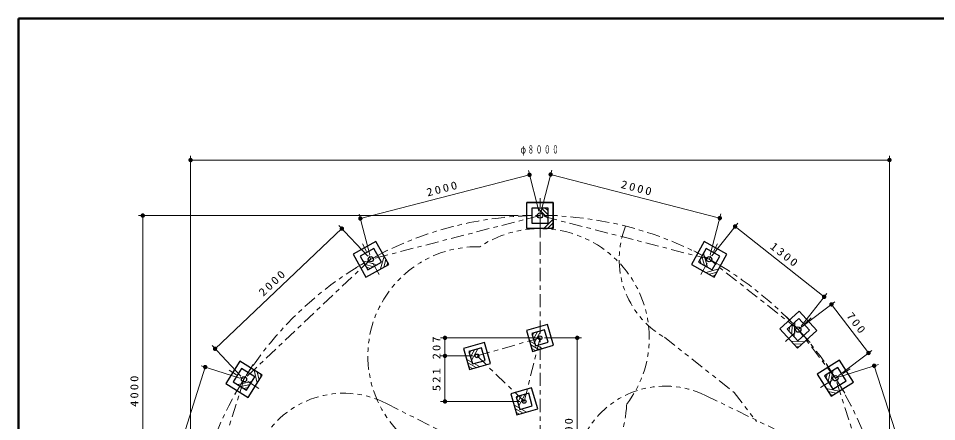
# Model space of a CAD drawing. Units: millimetres on the paper, scale 1:50. Extents: x -385 to 0, y -297 to 267.
# Drawn here: x -385 to -174.8, y -122.3 to -30 of the extents above; entities that cross this region are included whole.
import ezdxf

# ---------------------------------------------------------------- set-up
doc = ezdxf.new("R2010")
doc.units = ezdxf.units.MM
doc.linetypes.add('USER2', pattern=[6, 3, -1, 1, -1])
doc.linetypes.add('USER3', pattern=[8, 3, -1, 1, -1, 1, -1])
doc.layers.add('LY_1', color=7, linetype='Continuous', lineweight=25)
doc.styles.add('ＭＳ ゴシック', font='')
doc.styles.get('ＭＳ ゴシック').set_extended_font_data('MS Gothic')

# ---------------------------------------------------------------- blocks, each defined once
blk = doc.blocks.new('filled_dot')
at = {"color": 0, "linetype": 'Continuous', "lineweight": -2, "const_width": 1.25}
blk.add_lwpolyline([(-0.625, 0, 1), (0.625, 0, 1)], format="xyb", close=True, dxfattribs=at)

msp = doc.modelspace()

# ---------------------------------------------------------------- linework, layer by layer
at = {"layer": 'LY_1', "lineweight": 50}
for p, q in [((0, -30), (-385, -30)), ((-385, -30), (-385, -297))]:
    msp.add_line(p, q, dxfattribs=at)
at = {"layer": 'LY_1', "lineweight": 13}
for p, q in [((-345.565, -154.149), (-345.565, -61.444)), ((-345.565, -62.444), (-185.565, -62.444)), ((-185.565, -154.149), (-185.565, -61.444)), ((-265.815, -74.181), (-268.222, -64.859)), ((-265.315, -74.181), (-262.884, -64.768)), ((-306.702, -75.828), (-267.972, -65.828)), ((-263.134, -65.736), (-224.405, -75.736)), ((-263.765, -75.726), (-266.141, -73.349)), ((-263.765, -74.877), (-265.293, -73.349)), ((-263.765, -74.029), (-264.444, -73.349)), ((-270.565, -75.149), (-357.512, -75.149)), ((-356.512, -155.149), (-356.512, -75.149)), ((-304.545, -84.181), (-306.952, -74.859)), ((-226.585, -84.181), (-224.155, -74.768)), ((-304.982, -84.423), (-311.616, -77.416)), ((-262.565, -76.002), (-264.712, -78.149)), ((-262.565, -76.85), (-263.864, -78.149)), ((-262.565, -77.699), (-263.015, -78.149)), ((-226.215, -84.365), (-220.289, -76.863)), ((-220.909, -77.648), (-200.507, -93.765)), ((-339.976, -105.642), (-310.929, -78.142)), ((-227.202, -87.003), (-228.131, -83.774)), ((-302.919, -86.445), (-306.149, -85.516)), ((-302.096, -87.362), (-301.257, -84.443)), ((-301.354, -86.951), (-300.846, -85.185)), ((-300.611, -86.54), (-300.435, -85.928)), ((-228.687, -86.182), (-228.953, -85.259)), ((-227.945, -86.593), (-228.542, -84.516)), ((-303.661, -86.856), (-305.738, -86.259)), ((-304.404, -87.267), (-305.327, -87.001)), ((-227.541, -88.187), (-224.623, -87.348)), ((-226.799, -88.598), (-225.034, -88.09)), ((-226.056, -89.009), (-225.444, -88.833)), ((-205.813, -100.481), (-199.887, -92.98)), ((-205.638, -100.66), (-198.055, -94.879)), ((-198.85, -95.485), (-190.362, -106.619)), ((-208.518, -101.65), (-208.474, -100.69)), ((-207.947, -102.277), (-207.846, -100.119)), ((-207.375, -102.904), (-207.219, -99.547)), ((-267.294, -102.56), (-266.981, -101.995)), ((-267.06, -103.376), (-266.166, -101.761)), ((-266.827, -104.191), (-265.35, -101.527)), ((-334.03, -111.923), (-340.664, -104.916)), ((-265.565, -103.149), (-288.33, -103.149)), ((-287.33, -107.284), (-287.33, -103.149)), ((-267.936, -103.949), (-266.699, -104.635)), ((-267.702, -104.765), (-265.802, -105.818)), ((-266.223, -104.899), (-264.986, -105.584)), ((-264.565, -103.149), (-256.045, -103.149)), ((-257.045, -103.149), (-257.045, -155.149)), ((-208.076, -103.917), (-205.042, -104.058)), ((-207.505, -104.544), (-205.67, -104.629)), ((-281.713, -106.694), (-281.4, -106.13)), ((-281.479, -107.51), (-280.585, -105.896)), ((-281.246, -108.326), (-279.769, -105.662)), ((-267.469, -105.58), (-266.618, -106.052)), ((-206.933, -105.171), (-206.297, -105.201)), ((-197.15, -111.793), (-189.567, -106.012)), ((-280.984, -107.284), (-288.33, -107.284)), ((-287.33, -117.704), (-287.33, -107.284)), ((-282.355, -108.084), (-281.118, -108.769)), ((-282.121, -108.899), (-280.221, -109.953)), ((-280.642, -109.033), (-279.405, -109.719)), ((-196.993, -112.094), (-188.109, -109.237)), ((-354.32, -147.957), (-342.217, -109.832)), ((-334.295, -112.347), (-343.17, -109.529)), ((-330.347, -113.521), (-331.026, -110.561)), ((-329.897, -112.802), (-330.307, -111.011)), ((-281.887, -109.715), (-281.037, -110.187)), ((-199.612, -113.131), (-199.137, -111.024)), ((-199.158, -113.849), (-198.42, -110.57)), ((-189.061, -109.543), (-176.818, -147.623)), ((-331.511, -113.117), (-334.787, -113.868)), ((-329.446, -112.083), (-329.588, -111.462)), ((-200.065, -112.414), (-199.854, -111.477)), ((-331.962, -113.836), (-334.068, -114.319)), ((-332.412, -114.555), (-333.349, -114.77)), ((-200.025, -114.723), (-197.062, -115.391)), ((-199.572, -115.441), (-197.78, -115.844)), ((-270.194, -117.704), (-288.33, -117.704)), ((-270.923, -117.114), (-270.61, -116.549)), ((-270.689, -117.93), (-269.794, -116.316)), ((-270.455, -118.746), (-268.979, -116.082)), ((-199.118, -116.158), (-198.497, -116.298)), ((-271.565, -118.503), (-270.328, -119.189)), ((-271.331, -119.319), (-269.431, -120.373)), ((-269.852, -119.453), (-268.615, -120.139)), ((-271.097, -120.135), (-270.246, -120.606))]:
    msp.add_line(p, q, dxfattribs=at)
at = {"layer": 'LY_1', "linetype": 'USER2', "lineweight": 13}
for p, q in [((-265.565, -79.149), (-265.565, -71.149)), ((-265.565, -75.149), (-304.295, -85.149)), ((-261.565, -75.149), (-269.565, -75.149)), ((-265.565, -75.149), (-265.565, -235.149)), ((-226.835, -85.149), (-265.565, -75.149)), ((-302.358, -88.649), (-306.231, -81.649)), ((-228.772, -88.649), (-224.899, -81.649)), ((-300.795, -83.213), (-307.795, -87.086)), ((-223.335, -87.086), (-230.335, -83.213)), ((-304.295, -85.149), (-333.342, -112.649)), ((-206.433, -101.266), (-226.835, -85.149)), ((-209.389, -103.96), (-203.476, -98.572)), ((-203.739, -104.223), (-209.127, -98.31)), ((-197.945, -112.4), (-206.433, -101.266)), ((-279.984, -107.284), (-265.565, -103.149)), ((-269.194, -117.704), (-265.565, -103.149)), ((-331.217, -109.26), (-335.467, -116.038)), ((-269.194, -117.704), (-279.984, -107.284)), ((-195.807, -115.781), (-200.082, -109.019)), ((-329.953, -114.774), (-336.731, -110.524)), ((-201.326, -114.537), (-194.564, -110.262)), ((-333.342, -112.649), (-345.445, -150.774)), ((-185.701, -150.48), (-197.945, -112.4))]:
    msp.add_line(p, q, dxfattribs=at)
at = {"layer": 'LY_1'}
for p, q in [((-268.565, -78.149), (-268.565, -72.149)), ((-268.565, -72.149), (-262.565, -72.149)), ((-262.565, -72.149), (-268.565, -72.149)), ((-262.565, -72.149), (-262.565, -78.149)), ((-262.565, -78.149), (-262.565, -72.149)), ((-262.565, -78.149), (-268.565, -78.149)), ((-303.122, -81.072), (-308.372, -83.977)), ((-300.217, -86.322), (-303.122, -81.072)), ((-228.008, -81.072), (-230.912, -86.322)), ((-222.758, -83.977), (-228.008, -81.072)), ((-308.372, -83.977), (-305.467, -89.227)), ((-225.662, -89.227), (-222.758, -83.977)), ((-305.467, -89.227), (-300.217, -86.322)), ((-230.912, -86.322), (-225.662, -89.227)), ((-206.236, -97.028), (-210.671, -101.069)), ((-202.195, -101.463), (-206.236, -97.028)), ((-263.851, -100.057), (-268.657, -101.435)), ((-262.473, -104.863), (-263.851, -100.057)), ((-268.657, -101.435), (-267.279, -106.242)), ((-264.536, -101.294), (-267.42, -102.121)), ((-267.42, -102.121), (-266.593, -105.005)), ((-263.71, -104.178), (-264.536, -101.294)), ((-210.671, -101.069), (-206.63, -105.504)), ((-206.63, -105.504), (-202.195, -101.463)), ((-278.27, -104.192), (-283.076, -105.57)), ((-276.892, -108.998), (-278.27, -104.192)), ((-267.279, -106.242), (-262.473, -104.863)), ((-266.593, -105.005), (-263.71, -104.178)), ((-283.076, -105.57), (-281.698, -110.376)), ((-278.955, -105.429), (-281.839, -106.255)), ((-281.839, -106.255), (-281.012, -109.139)), ((-278.128, -108.312), (-278.955, -105.429)), ((-334.29, -108.514), (-337.477, -113.597)), ((-329.207, -111.701), (-334.29, -108.514)), ((-281.698, -110.376), (-276.892, -108.998)), ((-281.012, -109.139), (-278.128, -108.312)), ((-197.012, -108.261), (-202.084, -111.467)), ((-193.806, -113.332), (-197.012, -108.261)), ((-332.394, -116.785), (-329.207, -111.701)), ((-202.084, -111.467), (-198.878, -116.538)), ((-198.878, -116.538), (-193.806, -113.332)), ((-337.477, -113.597), (-332.394, -116.785)), ((-267.48, -114.612), (-272.286, -115.99)), ((-266.101, -119.418), (-267.48, -114.612)), ((-272.286, -115.99), (-270.908, -120.796)), ((-268.165, -115.848), (-271.049, -116.675)), ((-271.049, -116.675), (-270.222, -119.559)), ((-267.338, -118.732), (-268.165, -115.848)), ((-270.908, -120.796), (-266.101, -119.418)), ((-270.222, -119.559), (-267.338, -118.732))]:
    msp.add_line(p, q, dxfattribs=at)
at = {"layer": 'LY_1', "linetype": 'USER3', "lineweight": 13}
for p, q in [((-237.085, -103.024), (-221.082, -115.666)), ((-227.713, -116.315), (-200.749, -129.466)), ((-221.082, -115.666), (-215.997, -122.336)), ((-300.724, -118.173), (-282.904, -127.252))]:
    msp.add_line(p, q, dxfattribs=at)
at = {"layer": 'LY_1'}
for points in [[(-267.365, -73.349), (-263.765, -73.349), (-263.765, -76.949), (-267.365, -76.949)], [(-306.741, -84.446), (-304.998, -87.596), (-301.848, -85.853), (-303.591, -82.703)], [(-227.539, -82.703), (-229.281, -85.853), (-226.131, -87.596), (-224.389, -84.446)], [(-206.315, -98.723), (-208.976, -101.148), (-206.551, -103.809), (-203.89, -101.384)], [(-335.823, -113.218), (-332.773, -115.131), (-330.861, -112.081), (-333.911, -110.168)], [(-197.385, -109.916), (-200.428, -111.84), (-198.504, -114.883), (-195.462, -112.959)]]:
    msp.add_lwpolyline(points, close=True, dxfattribs=at)
at = {"layer": 'LY_1', "linetype": 'USER2', "lineweight": 13}
msp.add_circle((-265.565, -155.149), 80, dxfattribs=at)
at = {"layer": 'LY_1'}
for centre, radius in [((-265.565, -75.149), 0.606), ((-265.565, -75.149), 0.605), ((-304.295, -85.149), 0.606), ((-304.295, -85.149), 0.605), ((-226.835, -85.149), 0.606), ((-226.835, -85.149), 0.605), ((-206.433, -101.266), 0.606), ((-206.433, -101.266), 0.605), ((-265.565, -103.149), 0.427), ((-279.984, -107.284), 0.427), ((-333.342, -112.649), 0.606), ((-333.342, -112.649), 0.605), ((-197.945, -112.4), 0.606), ((-197.945, -112.4), 0.605), ((-269.194, -117.704), 0.427)]:
    msp.add_circle(centre, radius, dxfattribs=at)
at = {"layer": 'LY_1', "linetype": 'USER3', "lineweight": 13}
for centre, radius, start, end in [((-226.835, -85.15), 20.605, 158.44319, 240.16837), ((-265.565, -103.149), 25, 322.41369, 123.4576), ((-279.984, -107.284), 25, 88.5424, 249.58631), ((-236.871, -135.092), 20.891, 64, 154), ((-269.194, -117.704), 23.45, 213.69703, 358.30297)]:
    msp.add_arc(centre, radius, start, end, dxfattribs=at)
at = {"layer": 'LY_1', "color": 94, "linetype": 'USER3', "lineweight": 13}
msp.add_arc((-310.485, -137.329), 21.5, 63, 153, dxfattribs=at)

# ---------------------------------------------------------------- block references
at = {"layer": 'LY_1', "lineweight": 13, "xscale": 0.4, "yscale": 0.4}
msp.add_blockref('filled_dot', (-345.565, -62.444), dxfattribs=at)
for p, rotation in [((-185.565, -62.444), 180), ((-263.134, -65.736), 345.5), ((-267.972, -65.828), 194.5), ((-356.512, -75.149), 270), ((-306.702, -75.828), 14.5), ((-224.405, -75.736), 165.5), ((-310.929, -78.142), 223.4), ((-220.909, -77.648), 321.7), ((-200.507, -93.765), 141.7), ((-198.85, -95.485), 307.3), ((-287.33, -103.149), 270), ((-257.045, -103.149), 270), ((-339.976, -105.642), 43.4), ((-287.33, -107.284), 90), ((-287.33, -107.284), 270), ((-190.362, -106.619), 127.3), ((-342.217, -109.832), 252.4), ((-189.061, -109.543), 287.8), ((-287.33, -117.704), 90)]:
    msp.add_blockref('filled_dot', p, dxfattribs=dict(at, rotation=rotation))

# ---------------------------------------------------------------- texts
at = {"layer": 'LY_1', "insert": (-265.448, -61.444), "char_height": 1.833, "attachment_point": 8, "style": 'ＭＳ ゴシック'}
msp.add_mtext('\\T1.33;\\W0.55;φ８０００', dxfattribs=at)
at = {"layer": 'LY_1', "char_height": 1.833, "attachment_point": 8, "style": 'ＭＳ ゴシック'}
for s, insert, rotation in [('\\T1.33;\\W1.15;2000', (-243.519, -69.768), 345.522), ('\\T1.33;\\W1.15;2000', (-287.587, -69.859), 14.478), ('\\T1.33;\\W1.15;1300', (-210.088, -84.921), 321.693), ('\\T1.33;\\W1.15;2000', (-326.14, -91.166), 43.433), ('\\T1.33;\\W1.15;700', (-193.811, -100.446), 307.321), ('\\T1.33;\\W1.15;207', (-288.33, -105.217), 90), ('\\T1.33;\\W1.15;521', (-288.33, -112.494), 90), ('\\T1.33;\\W1.15;4000', (-357.512, -115.149), 90), ('\\T1.33;\\W1.15;2600', (-258.045, -124.868), 90)]:
    msp.add_mtext(s, dxfattribs=dict(at, insert=insert, rotation=rotation))

doc.saveas('drawing.dxf')
